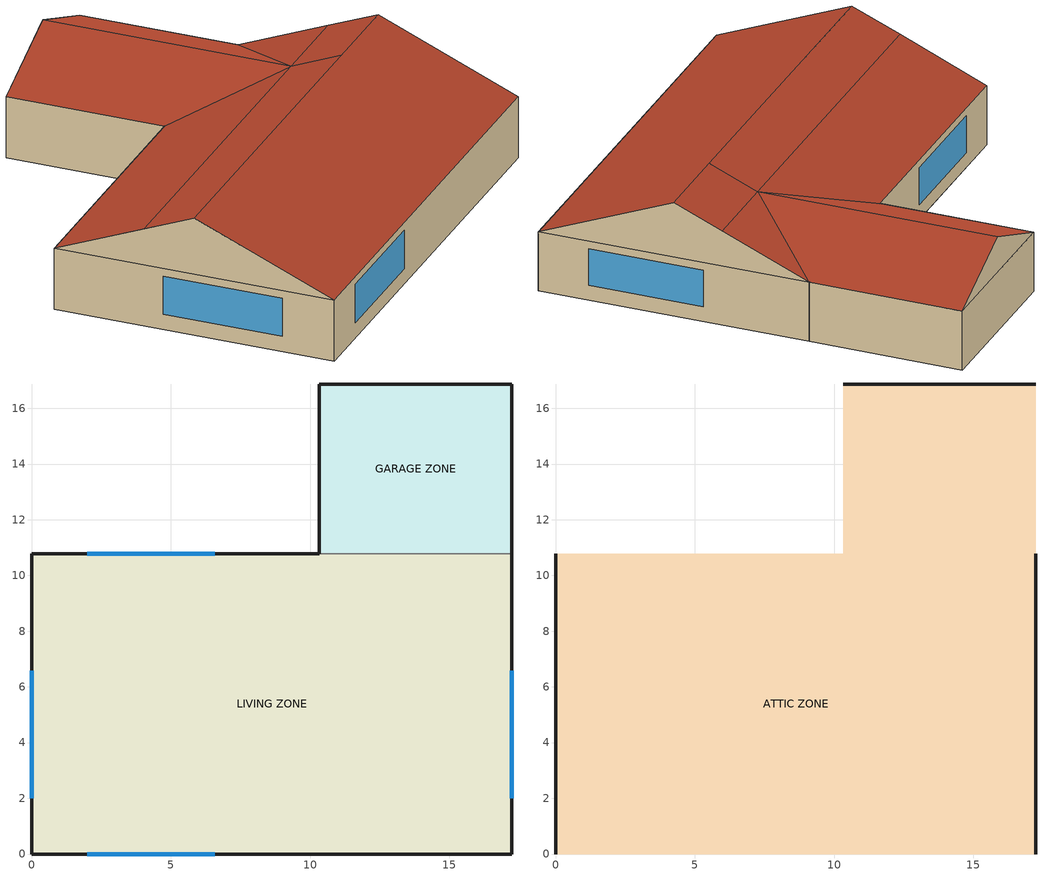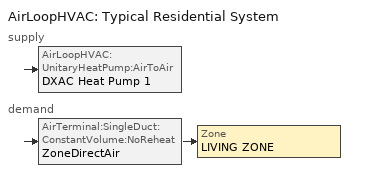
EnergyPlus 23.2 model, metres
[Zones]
GARAGE ZONE
 floor adiabatic (FLOOR:GARAGE): 10.32,10.78 10.32,16.88 17.24,16.88 17.24,10.78 z0
 wall outside (EXTWALL:GARAGE): 17.24,10.78 17.24,16.88 / 10.32,16.88 10.32,10.78 z0:2.44
 wall outside (Garage:SteelDoor): 17.24,16.88 10.32,16.88 z0:2.44
 wall to LIVING ZONE (INTERIORWall): 10.32,10.78 17.24,10.78 z0:2.44
LIVING ZONE
 floor adiabatic (FLOOR:LIVING): 0,0 0,10.78 17.24,10.78 17.24,0 z0
 wall outside (EXTWALL:LIVING): 10.32,10.78 0,10.78 0,0 17.24,0 17.24,10.78 z0:2.44
 window (Dbl Clr 3mm/6mm Air): 17.24,2 17.24,6.57 / 6.57,10.78 2,10.78 / 2,0 6.57,0 / 0,6.57 0,2 z0.61:2.13
ATTIC ZONE
 floor to GARAGE ZONE (CEILING:Garage): 10.32,10.78 10.32,16.88 17.24,16.88 17.24,10.78 z2.44
 floor to LIVING ZONE (reverseCEILING:LIVING): 0,0 0,10.78 17.24,10.78 17.24,0 z2.44
 wall outside (GABLE): 13.78,16.88,3.88 17.24,16.88,2.44 10.32,16.88,2.44; 17.24,5.39,4.68 17.24,0,2.44 17.24,10.78,2.44; 0,5.39,4.68 0,10.78,2.44 0,0,2.44
 roof outside (ROOF): 13.78,16.88,3.88 13.78,7.32,3.88 17.24,10.78,2.44 17.24,16.88,2.44; 13.78,5.39,4.68 13.78,7.32,3.88 0,7.32,3.88 0,5.39,4.68; 13.78,7.32,3.88 10.33,10.78,2.44 0,10.78,2.44 0,7.32,3.88; 17.24,5.39,4.68 17.24,7.32,3.88 13.78,7.32,3.88 13.78,5.39,4.68; 17.24,7.32,3.88 17.24,10.78,2.44 13.78,7.32,3.88; 0,5.39,4.68 0,0,2.44 17.24,0,2.44 17.24,5.39,4.68; 10.32,16.88,2.44 10.32,10.78,2.44 13.78,7.32,3.88 13.78,16.88,3.88
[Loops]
AirLoopHVAC 'Typical Residential System'
 supply: AirLoopHVAC:UnitaryHeatPump:AirToAir 'DXAC Heat Pump 1'
 demand: AirTerminal:SingleDuct:ConstantVolume:NoReheat 'ZoneDirectAir' > Zone 'LIVING ZONE'
[Building]
House with AirflowNetwork simulation: Loads convergence tolerance value=0.001; Maximum number of warmup days=25; Minimum number of warmup days=6; North axis=0; Solar distribution=FullInteriorAndExterior; Temperature convergence tolerance value=0.005; Terrain=Suburbs
[Site:GroundTemperature:BuildingSurface]
20.03, 20.03, 20.13, 20.3, 20.43, 20.52, 20.62, 20.77, 20.78, 20.55, 20.44, 20.2
[Site:Location]
CHICAGO_IL_USA TMY2-94846: Elevation=190; Latitude=41.78; Longitude=-87.75; Time zone=-6
[SizingPeriod:DesignDay] Barometric pressure=99063; Day of month=21; Daylight saving time indicator=No; Humidity condition type=WetBulb; Rain indicator=No; Snow indicator=No; Solar model indicator=ASHRAEClearSky
Name | Daily dry bulb temperature range | Day type | Maximum dry bulb temperature | Month | Sky clearness | Wetbulb or dewpoint at maximum dry bulb | Wind direction | Wind speed
CHICAGO_IL_USA Annual Cooling 1% Design Conditions DB/MCWB | 10.7 | SummerDesignDay | 31.5 | 7 | 1 | 23 | 230 | 5.3
CHICAGO_IL_USA Annual Heating 99% Design Conditions DB | 0 | WinterDesignDay | -17.3 | 1 | 0 | -17.3 | 270 | 4.9
[Construction]
CEILING:Garage: GP01
Dbl Clr 3mm/6mm Air: CLEAR 3MM, AIR 6MM, CLEAR 3MM
EXTWALL:GARAGE: A1 - 1 IN STUCCO, CB11
EXTWALL:LIVING: A1 - 1 IN STUCCO, CB11, GP01
FLOOR:GARAGE: CC03
FLOOR:LIVING: CC03, CP02
GABLE: PW03
Garage:SteelDoor: HF-A3
INTERIORWall: GP01, IN02, GP01
ROOF: AR02, PW03
reverseCEILING:LIVING: GP01, IN05
[Material] Thermal absorptance=0.9
Name | Conductivity | Density | Roughness | Solar absorptance | Specific heat | Thickness | Visible absorptance
A1 - 1 IN STUCCO | 0.691831 | 1858.142 | Smooth | 0.92 | 836.8 | 0.0253898 | 0.92
CB11 | 1.048 | 1105 | MediumRough | 0.2 | 837 | 0.2032 | 0.2
CC03 | 1.31 | 2243 | MediumRough | 0.65 | 837 | 0.1016 | 0.65
GP01 | 0.16 | 801 | MediumSmooth | 0.75 | 837 | 0.0127 | 0.75
HF-A3 | 44.9696 | 7689 | Smooth | 0.2 | 418 | 0.0015 | 0.2
IN02 | 0.043 | 10 | Rough | 0.75 | 837 | 0.0901 | 0.75
IN05 | 0.043 | 10 | Rough | 0.75 | 837 | 0.2458 | 0.75
PW03 | 0.115 | 545 | MediumSmooth | 0.78 | 1213 | 0.0127 | 0.78
[Material:NoMass] Thermal absorptance=0.9
Name | Roughness | Solar absorptance | Thermal resistance | Visible absorptance
AR02 | VeryRough | 0.7 | 0.078 | 0.7
CP02 | Rough | 0.75 | 0.217 | 0.75
[WindowMaterial:Gas]
AIR 6MM: Gas type=Air; Thickness=0.006
[WindowMaterial:Glazing]
CLEAR 3MM: Back side infrared hemispherical emissivity=0.84; Back side solar reflectance at normal incidence=0.075; Back side visible reflectance at normal incidence=0.081; Conductivity=0.9; Front side infrared hemispherical emissivity=0.84; Front side solar reflectance at normal incidence=0.075; Front side visible reflectance at normal incidence=0.081; Infrared transmittance at normal incidence=0; Optical data type=SpectralAverage; Solar transmittance at normal incidence=0.837; Thickness=0.003; Visible transmittance at normal incidence=0.898
[AirLoopHVAC]
Typical Residential System: Design supply air flow rate=1.18
[AirLoopHVAC:UnitaryHeatPump:AirToAir]
DXAC Heat Pump 1: Availability schedule=HVACAvailSched; Controlling zone or thermostat location=LIVING ZONE; Cooling coil=ACDXCoil 1; Cooling supply air flow rate=1.18; Fan placement=BlowThrough; Heating coil=Heat Pump DX Heating Coil 1; Heating supply air flow rate=1.18; Maximum outdoor dry bulb temperature for supplemental heater operation=21; Maximum supply air temperature from supplemental heater=50; No load supply air flow rate=0; Supplemental heating coil=Supp Heating Coil 1; Supply air fan=Supply Fan 1; Supply air fan operating mode schedule=CyclingFanSchedule
[AirTerminal:SingleDuct:ConstantVolume:NoReheat]
ZoneDirectAir: Availability schedule=HVACAvailSched; Maximum air flow rate=1.18
[AvailabilityManager:Scheduled]
Reheat System 1 Avail: Schedule=HVACAvailSched
[Coil:Cooling:DX:SingleSpeed]
ACDXCoil 1: 2023 rated evaporator fan power per volume flow rate=934.4; Availability schedule=HVACAvailSched; Energy input ratio function of flow fraction curve=WindACEIRFFF; Energy input ratio function of temperature curve=WindACEIRFT; Gross rated cooling cop=3; Gross rated sensible heat ratio=0.8; Gross rated total cooling capacity=21000; Part load fraction correlation curve=WindACPLFFPLR; Rated air flow rate=1.18; Total cooling capacity function of flow fraction curve=WindACCoolCapFFF; Total cooling capacity function of temperature curve=WindACCoolCapFT
[Coil:Heating:DX:SingleSpeed]
Heat Pump DX Heating Coil 1: 2023 rated supply fan power per volume flow rate=934.4; Availability schedule=HVACAvailSched; Crankcase heater capacity=200; Defrost control=Timed; Defrost strategy=Resistive; Defrost time period fraction=0.166667; Energy input ratio function of flow fraction curve=HPACHeatEIRFFF; Energy input ratio function of temperature curve=HPACHeatEIRFT; Gross rated heating capacity=21000; Gross rated heating cop=2.75; Heating capacity function of flow fraction curve=HPACHeatCapFFF; Heating capacity function of temperature curve=HPACHeatCapFT; Maximum outdoor dry bulb temperature for crankcase heater operation=10; Maximum outdoor dry bulb temperature for defrost operation=5; Minimum outdoor dry bulb temperature for compressor operation=-5; Part load fraction correlation curve=HPACCOOLPLFFPLR; Rated air flow rate=1.18; Resistive defrost heater capacity=20000
[Coil:Heating:Fuel]
Supp Heating Coil 1: Availability schedule=HVACAvailSched; Burner efficiency=0.8; Fuel type=NaturalGas; Nominal capacity=25000
[ElectricEquipment]
LIVING ZONE ElecEq: Design level=500; Design level calculation method=EquipmentLevel; Fraction latent=0; Fraction lost=0; Fraction radiant=0.3; Schedule=INTERMITTENT; Zone or zonelist or space or spacelist=LIVING ZONE
[Fan:OnOff]
Supply Fan 1: Availability schedule=HVACAvailSched; Fan total efficiency=0.7; Maximum flow rate=1.18; Motor efficiency=0.9; Motor in airstream fraction=1; Pressure rise=400
[Lights]
LIVING ZONE Lights: Design level calculation method=LightingLevel; End use subcategory=GeneralLights; Fraction radiant=0.2; Fraction replaceable=0; Fraction visible=0.2; Lighting level=1000; Return air fraction=0; Schedule=HOUSE LIGHTING; Zone or zonelist or space or spacelist=LIVING ZONE
[People]
LIVING ZONE People: Activity level schedule=Activity Sch; Air velocity schedule=Air Velo Sch; Carbon dioxide generation rate=3.82e-08; Clothing insulation calculation method=ClothingInsulationSchedule; Clothing insulation schedule=Clothing Sch; Fraction radiant=0.3; Mean radiant temperature calculation type=ZoneAveraged; Number of people=3; Number of people calculation method=People; Number of people schedule=HOUSE OCCUPANCY; Thermal comfort model 1 type=Fanger; Work efficiency schedule=Work Eff Sch; Zone or zonelist or space or spacelist=LIVING ZONE
[ThermostatSetpoint:DualSetpoint]
Setpoints: Cooling setpoint temperature schedule=Dual Cooling Setpoints; Heating setpoint temperature schedule=Dual Heating Setpoints
[Zone] Ceiling height=Autocalculate; Multiplier=1; Type=1; Volume=Autocalculate
ATTIC ZONE; GARAGE ZONE; LIVING ZONE
[ZoneControl:Thermostat]
Zone Thermostat: Zone or zonelist=LIVING ZONE; Control 1=Setpoints; Control type schedule=Dual Zone Control Type Sched
[Zone equipment]
LIVING ZONE: ZoneDirectAir
[Curve:Biquadratic] Input unit type for x=Temperature; Input unit type for y=Temperature; Maximum value of x=23.88889; Maximum value of y=46.11111; Minimum value of x=12.77778; Minimum value of y=18; Output unit type=Dimensionless
Name | Coefficient1 constant | Coefficient2 x | Coefficient3 x 2 | Coefficient4 y | Coefficient5 y 2 | Coefficient6 x y
WindACCoolCapFT | 0.942588 | 0.00954335 | 0.00068377 | -0.0110427 | 5.249e-06 | -9.72e-06
WindACEIRFT | 0.342414 | 0.034885 | -0.0006237 | 0.00497722 | 0.000437951 | -0.000728028
[Curve:Cubic]
Name | Maximum value of x | Minimum value of x | Coefficient1 constant | Coefficient2 x | Coefficient3 x 2 | Coefficient4 x 3 | Input unit type for x | Output unit type
HPACHeatCapFFF | 1.5 | 0.5 | 0.84 | 0.16 | 0 | 0
HPACHeatCapFT | 20 | -20 | 0.758746 | 0.027626 | 0.000148716 | 3.4992e-06 | Temperature | Dimensionless
HPACHeatEIRFT | 20 | -20 | 1.19248 | -0.0300438 | 0.00103745 | -2.3328e-05 | Temperature | Dimensionless
[Curve:Quadratic]
Name | Maximum value of x | Minimum value of x | Coefficient1 constant | Coefficient2 x | Coefficient3 x 2
HPACCOOLPLFFPLR; WindACPLFFPLR | 1 | 0 | 0.85 | 0.15 | 0
HPACHeatEIRFFF | 1 | 0 | 1.3824 | -0.4336 | 0.0512
WindACCoolCapFFF | 1.5 | 0.5 | 0.8 | 0.2 | 0
WindACEIRFFF | 1.5 | 0.5 | 1.1552 | -0.1808 | 0.0256
[Schedule:Compact]
Activity Sch: Through: 12/31, For: AllDays, Until: 24:00, 131.8
Air Velo Sch: Through: 12/31, For: AllDays, Until: 24:00, 0.137
Clothing Sch; HVACAvailSched: Through: 12/31, For: AllDays, Until: 24:00, 1
CyclingFanSchedule; Work Eff Sch: Through: 12/31, For: AllDays, Until: 24:00, 0
Dual Cooling Setpoints: Through: 12/31, For: AllDays, Until: 24:00, 26.6
Dual Heating Setpoints: Through: 12/31, For: AllDays, Until: 24:00, 22
Dual Zone Control Type Sched: Through: 12/31, For: AllDays, Until: 24:00, 4
HOUSE LIGHTING: Through: 12/31, For: WeekDays, Until: 6:00, 0.05, Until: 7:00, 0.2, Until: 17:00, 1, Until: 18:00, 0.5, Until: 24:00, 0.05, For: AllOtherDays, Until: 24:00, 0.05
HOUSE OCCUPANCY: Through: 12/31, For: WeekDays, Until: 6:00, 1, Until: 7:00, 0.1, Until: 8:00, 0.5, Until: 12:00, 1, Until: 13:00, 0.5, Until: 16:00, 1, Until: 17:00, 0.5, Until: 18:00, 0.1, Until: 24:00, 1, For: AllOtherDays, Until: 24:00, 0
INTERMITTENT: Through: 12/31, For: WeekDays, Until: 8:00, 0, Until: 18:00, 1, Until: 24:00, 0, For: AllOtherDays, Until: 24:00, 0
[AirflowNetwork:Distribution:Component:Coil] Air path hydraulic diameter=1; Air path length=0.1
Name | Coil
AirflowNetwork:Distribution:Component:Coil 1 | ACDXCoil 1
AirflowNetwork:Distribution:Component:Coil 2 | Supp Heating Coil 1
AirflowNetwork:Distribution:Component:Coil 3 | Heat Pump DX Heating Coil 1
[AirflowNetwork:Distribution:Component:Duct] Overall moisture transmittance coefficient from air to air=1e-07
Name | Coefficient for local dynamic loss due to fitting | Cross section area | Duct length | Heat transmittance coefficient u factor for duct wall construction | Hydraulic diameter | Inside convection coefficient | Outside convection coefficient | Surface roughness
AirLoopReturn; AirLoopSupply; ZoneConnectionDuct | 0 | 0.7854 | 0.1 | 0.001226 | 1 | 0.0325 | 0.0065 | 0.0001
MainReturn | 0.5 | 0.1963 | 1 | 0.001226 | 0.5 | 0.0325 | 0.0065 | 0.0009
MainTruck | 0.1 | 0.1297 | 3 | 0.946792 | 0.4064 | 25.09 | 5.018 | 0.0009
ZoneReturn | 0.1 | 0.1963 | 3 | 0.001226 | 0.5 | 0.0325 | 0.0065 | 0.0009
ZoneSupply | 0.91 | 0.1297 | 10 | 0.946792 | 0.4064 | 25.09 | 5.018 | 0.0009
ZoneSupply1Link2 ATInlet Duct | 0 | 0.1297 | 0.0001 | 1e-07 | 0.4064 | 25.09 | 5.018 | 0.0009
[AirflowNetwork:Distribution:Component:Fan]
AirflowNetwork:Distribution:Component:Fan 1: Fan=Supply Fan 1
[AirflowNetwork:Distribution:Component:LeakageRatio] Air mass flow exponent=0.65; Maximum flow rate=1.9
Name | Effective leakage ratio | Reference pressure difference
ReturnLeak | 0.05 | 15
SupplyLeak | 0.1 | 60
[AirflowNetwork:Distribution:DuctSizing]
Duct Sizing: Duct sizing factor=1; Duct sizing method=PressureLoss; Maximum airflow velocity=5; Total pressure loss across return branch=4; Total pressure loss across return trunk=4; Total pressure loss across supply branch=70; Total pressure loss across supply trunk=5
[AirflowNetwork:Distribution:Linkage]
Name | Component | Node 1 | Node 2 | Thermal zone
CoolingCoilLink | ACDXCoil 1 | CoolingInletNode | HeatingInletNode
EquipmentAirLoopLink | AirLoopSupply | AirLoopOutletNode | EquipmentInletNode
HeatingCoilLink | Heat Pump DX Heating Coil 1 | HeatingInletNode | SuppHeatingInletNode
Main Link | MainTruck | EquipmentInletNode | SplitterNode | Attic Zone
ReturnMixerLink | MainReturn | MixerNode | MainReturnNode | Garage Zone
SuppHeatingCoilLink | Supp Heating Coil 1 | SuppHeatingInletNode | AirLoopOutletNode
SupplyFanLink | Supply Fan 1 | FanInletNode | CoolingInletNode
SystemInletLink | MainReturn | MainInletNode | FanInletNode | GARAGE ZONE
SystemReturnLink | AirLoopReturn | MainReturnNode | MainInletNode
ZoneReturn1Link | ZoneReturn | ZoneOutletNode | ZoneReturnNode | Attic Zone
ZoneReturn2Link | ZoneReturn | ZoneReturnNode | MixerNode | Garage Zone
ZoneReturnConnectionLink | ZoneConnectionDuct | LIVING ZONE | ZoneOutletNode
ZoneReturnLeakLink | ReturnLeak | Garage Zone | ZoneReturnNode
ZoneSupply1Link2 | ZoneSupply | ZoneSupplyNode | ZoneSupplyRegisterNode ATInlet | Attic Zone
ZoneSupply1Link2 ATInlet | ZoneSupply1Link2 ATInlet Duct | ZoneSupplyRegisterNode ATInlet | ZoneSupplyRegisterNode | Attic Zone
ZoneSupplyConnectionLink | ZoneConnectionDuct | ZoneSupplyRegisterNode | LIVING ZONE
ZoneSupplyLeakLink | SupplyLeak | ZoneSupplyNode | Attic Zone
ZoneSupplyLink1 | ZoneSupply | SplitterNode | ZoneSupplyNode | Attic Zone
[AirflowNetwork:Distribution:Node] Node height=3
Name | Component object type or node type
AirLoopOutletNode; CoolingInletNode; EquipmentInletNode; FanInletNode; HeatingInletNode; MainInletNode; MainReturnNode; SuppHeatingInletNode; ZoneOutletNode; ZoneReturnNode; ZoneSupplyNode; ZoneSupplyRegisterNode; ZoneSupplyRegisterNode ATInlet | Other
MixerNode | AirLoopHVAC:ZoneMixer
SplitterNode | AirLoopHVAC:ZoneSplitter
[AirflowNetwork:MultiZone:ExternalNode] External node height=1.524
Name | Wind pressure coefficient curve
EFacade | EFacade_WPCValue
NFacade | NFacade_WPCValue
SFacade | SFacade_WPCValue
WFacade | WFacade_WPCValue
[AirflowNetwork:MultiZone:ReferenceCrackConditions]
ReferenceCrackConditions: Reference barometric pressure=101325; Reference humidity ratio=0; Reference temperature=20
[AirflowNetwork:MultiZone:Surface] Window door opening factor or crack factor=1
Name | Leakage component | Surface
AirflowNetwork:MultiZone:Surface 1 | CR-1 | Living:West
AirflowNetwork:MultiZone:Surface 2 | CR-1 | Living:Interior
AirflowNetwork:MultiZone:Surface 3 | CRcri | Garage:FrontDoor
AirflowNetwork:MultiZone:Surface 4 | AtticLeak | EastRoof
AirflowNetwork:MultiZone:Surface 5 | InterCondZoneLeak | Living:Ceiling
AirflowNetwork:MultiZone:Surface 6 | InterZoneLeak | Garage:Ceiling
[AirflowNetwork:MultiZone:Surface:Crack]
Name | Air mass flow coefficient at reference conditions | Air mass flow exponent
AtticLeak; InterZoneLeak | 0.05 | 0.65
CR-1; CRcri | 0.05 | 0.667
InterCondZoneLeak | 0.02 | 0.65
[AirflowNetwork:MultiZone:WindPressureCoefficientArray]
Every 30 Degrees: Wind direction 1=0; Wind direction 2=30; Wind direction 3=60; Wind direction 4=90; Wind direction 5=120; Wind direction 6=150; Wind direction 7=180; Wind direction 8=210; Wind direction 9=240; Wind direction 10=270; Wind direction 11=300; Wind direction 12=330
[AirflowNetwork:MultiZone:WindPressureCoefficientValues] Airflownetwork multizone windpressurecoefficientarray=Every 30 Degrees
Name | Wind pressure coefficient value 1 | Wind pressure coefficient value 2 | Wind pressure coefficient value 3 | Wind pressure coefficient value 4 | Wind pressure coefficient value 5 | Wind pressure coefficient value 6 | Wind pressure coefficient value 7 | Wind pressure coefficient value 8 | Wind pressure coefficient value 9 | Wind pressure coefficient value 10 | Wind pressure coefficient value 11 | Wind pressure coefficient value 12
EFacade_WPCValue | -0.56 | 0.04 | 0.48 | 0.6 | 0.48 | 0.04 | -0.56 | -0.56 | -0.42 | -0.37 | -0.42 | -0.56
NFacade_WPCValue | 0.6 | 0.48 | 0.04 | -0.56 | -0.56 | -0.42 | -0.37 | -0.42 | -0.56 | -0.56 | 0.04 | 0.48
SFacade_WPCValue | -0.37 | -0.42 | -0.56 | -0.56 | 0.04 | 0.48 | 0.6 | 0.48 | 0.04 | -0.56 | -0.56 | -0.42
WFacade_WPCValue | -0.56 | -0.56 | -0.42 | -0.37 | -0.42 | -0.56 | -0.56 | 0.04 | 0.48 | 0.6 | 0.48 | 0.04
[AirflowNetwork:MultiZone:Zone] Indoor and outdoor enthalpy difference lower limit for maximum venting open factor=0; Indoor and outdoor enthalpy difference upper limit for minimum venting open factor=300000
Name | Zone | Indoor and outdoor temperature difference lower limit for maximum venting open factor | Indoor and outdoor temperature difference upper limit for minimum venting open factor | Minimum venting open factor | Ventilation control mode | Ventilation control zone temperature setpoint schedule
AirflowNetwork:MultiZone:Zone 1 | LIVING ZONE | 5 | 10 | 0.3 | Temperature | WindowVentSched
AirflowNetwork:MultiZone:Zone 2 | GARAGE ZONE | 0 | 100 | 1 | NoVent
AirflowNetwork:MultiZone:Zone 3 | ATTIC ZONE | 0 | 100 | 1 | NoVent
[AirflowNetwork:SimulationControl]
House AirflowNetwork: Absolute airflow convergence tolerance=1e-06; Airflownetwork control=MultizoneWithDistribution; Allow unsupported zone equipment=No; Azimuth angle of long axis of building=0; Building type=LowRise; Convergence acceleration limit=-0.5; Do distribution duct sizing calculation=Yes; Height dependence of external node temperature=No; Height selection for local wind pressure calculation=ExternalNode; Initialization type=ZeroNodePressures; Maximum number of iterations=500; Ratio of building width along short axis to width along long axis=1; Relative airflow convergence tolerance=1e-05; Solver=SkylineLU; Wind pressure coefficient type=Input
